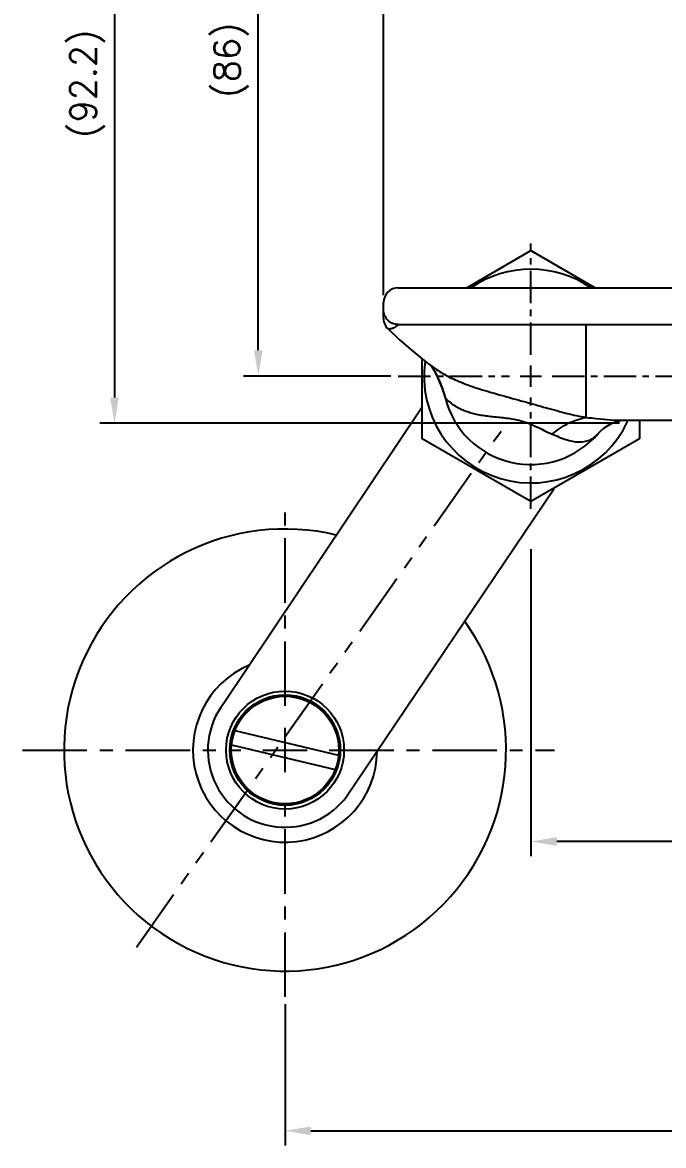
# Model space of a CAD drawing. Extents: x -4009 to -3415, y -5642 to -5222.
# Drawn here: x -3725 to -3638, y -5543.2 to -5390.8 of the extents above; entities that cross this region are included whole.
import ezdxf

# ---------------------------------------------------------------- set-up
doc = ezdxf.new("R2010")
doc.units = 0
doc.header["$LTSCALE"] = 7
doc.linetypes.add('CENTER', pattern=[2, 1.25, -0.25, 0.25, -0.25])
doc.linetypes.add('PHANTOM', pattern=[2.5, 1.25, -0.25, 0.25, -0.25, 0.25, -0.25])
doc.layers.get('0').update_dxf_attribs({"color": 2, "linetype": 'CONTINUOUS'})
doc.layers.get('Defpoints').update_dxf_attribs({"linetype": 'CONTINUOUS'})
for name, color, linetype in [('08_ALL_FEATURES', 7, 'CONTINUOUS'), ('CL', 1, 'CENTER'), ('D', 2, 'CONTINUOUS'), ('DWG', 7, 'CONTINUOUS'), ('PH', 3, 'PHANTOM')]:
    doc.layers.add(name, color=color, linetype=linetype)
doc.styles.add('DD', font='romans', dxfattribs={"bigfont": 'GHS.shx'})
doc.dimstyles.new('DWJ', dxfattribs={"dimscale": 0, "dimtxt": 3.5, "dimasz": 3.5, "dimexe": 2, "dimexo": 1, "dimgap": 1, "dimtad": 1, "dimdec": 4, "dimdsep": 46, "dimtxsty": 'DD', "dimcen": 3, "dimclrd": 2, "dimclre": 2, "dimclrt": 2, "dimadec": 3, "dimazin": 2, "dimtfac": 1, "dimtdec": 4, "dimtmove": 0, "dimatfit": 3, "dimfxl": 1, "dimtvp": 1, "dimtolj": 1, "dimtzin": 0, "dimlwd": -1, "dimlwe": -1, "dimarcsym": 0})

# ---------------------------------------------------------------- blocks, each defined once
blk = doc.blocks.new('*U0')
at = {"layer": 'CL', "color": 0, "ltscale": 0.5, "transparency": 16777216}
for p, q in [((0, 2.9), (0, 18)), ((-18, 0), (-2.9, 0)), ((2.9, 0), (18, 0)), ((0, -18), (0, -2.9))]:
    blk.add_line(p, q, dxfattribs=at)
at = {"layer": 'CL', "color": 0, "linetype": 'Continuous', "ltscale": 0.5, "transparency": 16777216}
for p, q in [((-1.45, 0), (1.45, 0)), ((0, -1.45), (0, 1.45))]:
    blk.add_line(p, q, dxfattribs=at)
blk = doc.blocks.new('*U1')
at = {"layer": 'CL', "color": 0, "ltscale": 0.5, "transparency": 16777216}
for p, q in [((0, 2.9), (0, 18)), ((-132, 0), (-2.9, 0)), ((2.9, 0), (18, 0)), ((0, -18), (0, -2.9))]:
    blk.add_line(p, q, dxfattribs=at)
at = {"layer": 'CL', "color": 0, "linetype": 'Continuous', "ltscale": 0.5, "transparency": 16777216}
for p, q in [((-1.45, 0), (1.45, 0)), ((0, -1.45), (0, 1.45))]:
    blk.add_line(p, q, dxfattribs=at)
blk = doc.blocks.new('*D7')
at = {"layer": 'Defpoints', "color": 0, "transparency": 16777216}
for p in [(-3506.02, -5456.79), (-3656.02, -5461.29), (-3656.02, -5501.95)]:
    blk.add_point(p, dxfattribs=at)
at = {"layer": 'DWG', "color": 2, "transparency": 16777216}
for p, q in [((-3506.02, -5457.79), (-3506.02, -5503.95)), ((-3656.02, -5462.29), (-3656.02, -5503.95)), ((-3509.52, -5501.95), (-3652.52, -5501.95))]:
    blk.add_line(p, q, dxfattribs=at)
for points in [[(-3652.52, -5501.37), (-3652.52, -5502.54), (-3656.02, -5501.95)], [(-3509.52, -5501.37), (-3509.52, -5502.54), (-3506.02, -5501.95)]]:
    blk.add_solid(points, dxfattribs=at)
at = {"layer": 'DWG', "color": 2, "transparency": 16777216, "insert": (-3581.02, -5499.2), "char_height": 3.5, "attachment_point": 5, "style": 'DD'}
blk.add_mtext('\\A1;150', dxfattribs=at)
blk = doc.blocks.new('*D10')
at = {"layer": 'Defpoints', "color": 0, "transparency": 16777216}
for p in [(-3693.02, -5352.99), (-3597.37, -5352.99), (-3674.02, -5438.78)]:
    blk.add_point(p, dxfattribs=at)
at = {"layer": 'DWG', "color": 2, "transparency": 16777216}
for p, q in [((-3598.37, -5352.99), (-3695.02, -5352.99)), ((-3693.02, -5435.28), (-3693.02, -5356.49)), ((-3675.02, -5438.78), (-3695.02, -5438.78))]:
    blk.add_line(p, q, dxfattribs=at)
for points in [[(-3693.6, -5356.49), (-3692.44, -5356.49), (-3693.02, -5352.99)], [(-3693.6, -5435.28), (-3692.44, -5435.28), (-3693.02, -5438.78)]]:
    blk.add_solid(points, dxfattribs=at)
at = {"layer": 'DWG', "color": 2, "transparency": 16777216, "insert": (-3696.69, -5395.89), "char_height": 3.5, "attachment_point": 5, "rotation": 90, "style": 'DD'}
blk.add_mtext('\\A1;(86)', dxfattribs=at)
blk = doc.blocks.new('*D6')
at = {"layer": 'Defpoints', "color": 0, "transparency": 16777216}
for p in [(-3486.06, -5327.07), (-3676.02, -5428.78), (-3486.06, -5428.39)]:
    blk.add_point(p, dxfattribs=at)
at = {"layer": 'DWG', "color": 2, "transparency": 16777216}
for p, q in [((-3676.02, -5427.78), (-3676.02, -5325.07)), ((-3486.06, -5427.39), (-3486.06, -5325.07)), ((-3672.52, -5327.07), (-3489.56, -5327.07))]:
    blk.add_line(p, q, dxfattribs=at)
for points in [[(-3672.52, -5326.49), (-3672.52, -5327.65), (-3676.02, -5327.07)], [(-3489.56, -5326.49), (-3489.56, -5327.65), (-3486.06, -5327.07)]]:
    blk.add_solid(points, dxfattribs=at)
at = {"layer": 'DWG', "color": 2, "transparency": 16777216, "insert": (-3581.04, -5324.32), "char_height": 3.5, "attachment_point": 5, "style": 'DD'}
blk.add_mtext('\\A1;190', dxfattribs=at)
blk = doc.blocks.new('*U11')
at = {"layer": 'CL', "color": 0, "transparency": 16777216}
for p, q in [((0, 6), (0, 33.5)), ((-35.64, 0), (-6, 0)), ((6, 0), (36.57, 0)), ((0, -33.5), (0, -6))]:
    blk.add_line(p, q, dxfattribs=at)
at = {"layer": 'CL', "color": 0, "linetype": 'Continuous', "transparency": 16777216}
for p, q in [((0, -3), (0, 3)), ((-3, 0), (3, 0))]:
    blk.add_line(p, q, dxfattribs=at)
blk = doc.blocks.new('*D12')
at = {"layer": 'Defpoints', "color": 0, "transparency": 16777216}
for p in [(-3472.65, -5520.11), (-3689.39, -5523.04), (-3472.65, -5541.21)]:
    blk.add_point(p, dxfattribs=at)
at = {"layer": 'DWG', "color": 2, "transparency": 16777216}
for p, q in [((-3472.65, -5521.11), (-3472.65, -5543.21)), ((-3689.39, -5524.04), (-3689.39, -5543.21)), ((-3685.89, -5541.21), (-3476.15, -5541.21))]:
    blk.add_line(p, q, dxfattribs=at)
for points in [[(-3685.89, -5540.63), (-3685.89, -5541.8), (-3689.39, -5541.21)], [(-3476.15, -5540.63), (-3476.15, -5541.8), (-3472.65, -5541.21)]]:
    blk.add_solid(points, dxfattribs=at)
at = {"layer": 'DWG', "color": 2, "transparency": 16777216, "insert": (-3581.02, -5538.46), "char_height": 3.5, "attachment_point": 5, "style": 'DD'}
blk.add_mtext('\\A1;190~220', dxfattribs=at)
blk = doc.blocks.new('*D16')
at = {"layer": 'Defpoints', "color": 0, "transparency": 16777216}
for p in [(-3597.61, -5352.99), (-3712.53, -5445.19), (-3643.01, -5445.19)]:
    blk.add_point(p, dxfattribs=at)
at = {"layer": 'DWG', "color": 2, "transparency": 16777216}
for p, q in [((-3598.61, -5352.99), (-3714.53, -5352.99)), ((-3712.53, -5356.49), (-3712.53, -5441.69)), ((-3644.01, -5445.19), (-3714.53, -5445.19))]:
    blk.add_line(p, q, dxfattribs=at)
for points in [[(-3713.11, -5356.49), (-3711.95, -5356.49), (-3712.53, -5352.99)], [(-3713.11, -5441.69), (-3711.95, -5441.69), (-3712.53, -5445.19)]]:
    blk.add_solid(points, dxfattribs=at)
at = {"layer": 'DWG', "color": 2, "transparency": 16777216, "insert": (-3716.2, -5399.09), "char_height": 3.5, "attachment_point": 5, "rotation": 90, "style": 'DD'}
blk.add_mtext('\\A1;(92.2)', dxfattribs=at)

msp = doc.modelspace()

# ---------------------------------------------------------------- linework, layer by layer
at = {"color": 7, "linetype": 'Continuous'}
for p, q in [((-3664.73266, -5426.78364), (-3656.01727, -5421.75181)), ((-3656.01727, -5421.75181), (-3647.30188, -5426.78364)), ((-3674.01727, -5426.78364), (-3488.01727, -5426.78364)), ((-3676.01727, -5430.9472), (-3676.01727, -5428.78364)), ((-3674.01727, -5431.78364), (-3632.01727, -5431.78364)), ((-3670.76727, -5447.29956), (-3670.76727, -5436.43857)), ((-3669.40543, -5437.5499), (-3669.48112, -5437.43385)), ((-3669.40844, -5437.53761), (-3669.40667, -5437.54033)), ((-3669.23829, -5437.60288), (-3669.23137, -5437.60788)), ((-3667.66325, -5441.67691), (-3667.76238, -5441.29973)), ((-3643.22313, -5444.78364), (-3643.22244, -5444.78364)), ((-3643.22291, -5444.78364), (-3593.51727, -5444.78364)), ((-3641.26727, -5444.78364), (-3641.26727, -5447.29956)), ((-3656.01727, -5455.81547), (-3670.76727, -5447.29956)), ((-3641.26727, -5447.29956), (-3656.01727, -5455.81547)), ((-3646.88441, -5446.56765), (-3646.87416, -5446.55564))]:
    msp.add_line(p, q, dxfattribs=at)
at = {"color": 8, "linetype": 'Continuous', "true_color": 0x787878}
msp.add_line((-3667.60128, -5441.77354), (-3667.48514, -5441.89593), dxfattribs=at)
at = {"color": 7, "linetype": 'Continuous'}
for points in [[(-3676.01727, -5430.94742), (-3676.00426, -5431.17514), (-3675.96461, -5431.40334), (-3675.89823, -5431.62713), (-3675.80697, -5431.84016), (-3675.6927, -5432.03964), (-3675.55531, -5432.22587), (-3675.41185, -5432.381)], [(-3675.41201, -5432.38084), (-3673.89256, -5433.8107), (-3672.06108, -5435.40672), (-3670.22518, -5436.87091), (-3669.22702, -5437.61102)], [(-3669.41825, -5437.52305), (-3669.42625, -5437.51128), (-3669.43497, -5437.49859), (-3669.44423, -5437.48529), (-3669.45421, -5437.47111), (-3669.46422, -5437.45709), (-3669.47413, -5437.44339), (-3669.48405, -5437.42985), (-3669.49365, -5437.41694), (-3669.49983, -5437.40874)], [(-3669.405, -5437.54287), (-3669.40764, -5437.53888), (-3669.41825, -5437.52305)], [(-3667.76238, -5441.29973), (-3667.97886, -5440.58994), (-3668.22381, -5439.91182), (-3668.49306, -5439.26756), (-3668.78246, -5438.65864), (-3669.08794, -5438.08589), (-3669.40543, -5437.5499)], [(-3645.68701, -5445.57231), (-3646.1834, -5445.9106), (-3646.61167, -5446.27819), (-3646.87416, -5446.55564)], [(-3643.22222, -5444.78364), (-3643.30723, -5444.78599), (-3643.45911, -5444.7974), (-3643.68689, -5444.82673), (-3644.02998, -5444.89369), (-3644.52798, -5445.03503), (-3645.11851, -5445.27), (-3645.68701, -5445.57231)]]:
    msp.add_lwpolyline(points, dxfattribs=at)
for centre, radius, start, end in [((-3656.01727, -5438.78364), 14.50183, 55.8672499, 124.1331218), ((-3674.01727, -5428.78364), 2, 90, 180), ((-3656.01727, -5438.78364), 14.50183, 171.9427376, 334.8581438), ((-3656.01727, -5438.78364), 12.00002, 193.9525032, 319.5587847)]:
    msp.add_arc(centre, radius, start, end, dxfattribs=at)
at = {"color": 8, "linetype": 'Continuous', "true_color": 0x787878}
for centre, radius, start, end in [((-3682.00293, -5445.43721), 14.86369, 31.5360425, 32.8026531), ((-3682.00182, -5445.43655), 14.86239, 30.7870096, 31.5360935), ((-3681.97548, -5445.42107), 14.83184, 28.4757426, 30.7877508), ((-3681.96761, -5445.40909), 14.81922, 14.6266053, 28.4495181), ((-3681.84343, -5445.37517), 14.6905, 14.1916333, 14.6208827), ((-3667.35815, -5441.52268), 0.34936, 223.4100987, 225.8999774)]:
    msp.add_arc(centre, radius, start, end, dxfattribs=at)
at = {"color": 7, "linetype": 'Continuous'}
msp.add_open_spline([(-3674.01727, -5431.78364), (-3674.27874, -5431.78364), (-3674.80757, -5431.67727), (-3675.47222, -5431.22424), (-3675.91452, -5430.55287), (-3676.01727, -5430.0242), (-3676.01727, -5429.76264)], degree=3, knots=[0, 0, 0, 0, 0.249987497, 0.4999457, 0.749924342, 1, 1, 1, 1], dxfattribs=at)
at = {"color": 8, "linetype": 'Continuous', "true_color": 0x787878}
for points, knots in [([(-3674.01727, -5431.78364), (-3674.12776, -5431.89391), (-3674.34137, -5432.07267), (-3674.65999, -5432.25424), (-3674.91741, -5432.3464), (-3675.10967, -5432.38464), (-3675.24677, -5432.39155), (-3675.32762, -5432.39107), (-3675.37473, -5432.38392), (-3675.39274, -5432.38642), (-3675.41127, -5432.37538), (-3675.41234, -5432.38056)], [0, 0, 0, 0, 0.29863121, 0.529156401, 0.698097721, 0.819224187, 0.903419738, 0.958582773, 0.976996704, 0.989886736, 1, 1, 1, 1]), ([(-3648.52606, -5444.38316), (-3648.53432, -5443.84993), (-3648.52931, -5442.90494), (-3648.51649, -5441.45875), (-3648.51825, -5439.96134), (-3648.51797, -5438.21584), (-3648.50032, -5435.4623), (-3648.50823, -5433.29308), (-3648.51727, -5431.78364)], [0, 0, 0, 0, 0.126979001, 0.224980076, 0.344363765, 0.48351111, 0.640590637, 1, 1, 1, 1]), ([(-3669.23297, -5437.60665), (-3668.70078, -5437.99063), (-3667.49328, -5438.74248), (-3665.39066, -5439.70502), (-3662.87475, -5440.5728), (-3660.02037, -5441.39238), (-3656.99194, -5442.22143), (-3653.99585, -5443.06341), (-3651.19118, -5443.83747), (-3649.38405, -5444.24349), (-3648.52537, -5444.38292)], [0, 0, 0, 0, 0.089933189, 0.194290884, 0.316233167, 0.454307463, 0.601225009, 0.746533961, 0.880783874, 1, 1, 1, 1]), ([(-3667.66318, -5441.6772), (-3667.65739, -5441.7005), (-3667.64028, -5441.73074), (-3667.61841, -5441.75592), (-3667.61194, -5441.76276)], [0, 0, 0, 0, 0.718260789, 1, 1, 1, 1]), ([(-3667.48514, -5441.89593), (-3667.09643, -5442.30216), (-3665.84749, -5443.21169), (-3663.82075, -5443.91521), (-3661.65569, -5444.24791), (-3659.78206, -5444.39982), (-3657.85559, -5444.65001), (-3656.61572, -5445.06792), (-3656.01731, -5445.31851)], [0, 0, 0, 0, 0.138818697, 0.375551883, 0.521791847, 0.679203776, 0.839819061, 1, 1, 1, 1]), ([(-3653.11842, -5446.65451), (-3652.44302, -5446.08647), (-3651.00367, -5445.1099), (-3649.35191, -5444.53317), (-3648.52554, -5444.38284)], [0, 0, 0, 0, 0.512359889, 1, 1, 1, 1]), ([(-3648.52606, -5444.38316), (-3648.0515, -5444.43688), (-3646.29017, -5444.63564), (-3644.51846, -5444.78368), (-3643.2229, -5444.78364)], [0, 0, 0, 0, 0.269346246, 1, 1, 1, 1]), ([(-3656.01731, -5445.31851), (-3655.76493, -5445.4242), (-3654.79336, -5445.85829), (-3653.84577, -5446.34465), (-3653.11872, -5446.65444)], [0, 0, 0, 0, 0.257181782, 1, 1, 1, 1]), ([(-3653.11873, -5446.65445), (-3652.49211, -5446.92127), (-3651.34788, -5447.43025), (-3649.62083, -5447.82576), (-3648.02628, -5447.57677), (-3647.2056, -5446.9445), (-3646.88441, -5446.56765)], [0, 0, 0, 0, 0.303661379, 0.558198638, 0.779229199, 1, 1, 1, 1])]:
    msp.add_open_spline(points, degree=3, knots=knots, dxfattribs=at)
at = {"layer": '08_ALL_FEATURES', "color": 7, "linetype": 'Continuous'}
for p, q in [((-3697.74936, -5483.2282), (-3670.76727, -5442.95974)), ((-3681.02218, -5495.84829), (-3652.8684, -5454.03364))]:
    msp.add_line(p, q, dxfattribs=at)
for radius, start, end in [(30, 76.5833265, 35.6389547), (12.5, 112.9869029, 359.2319756), (10.4775, 142.6062959, 323.7173624)]:
    msp.add_arc((-3689.38519, -5489.53806), radius, start, end, dxfattribs=at)
at = {"layer": 'D'}
msp.add_circle((-3689.38519, -5489.53806), 8, dxfattribs=at)
at = {"layer": 'DWG'}
for p, q in [((-3696.18505, -5486.88252), (-3682.11985, -5490.24853)), ((-3696.65054, -5488.8276), (-3682.58533, -5492.1936))]:
    msp.add_line(p, q, dxfattribs=at)
for radius in [7.5, 7.3]:
    msp.add_circle((-3689.38519, -5489.53806), radius, dxfattribs=at)
at = {"layer": 'PH'}
msp.add_line((-3709.55305, -5516.2712), (-3659.26493, -5445.11072), dxfattribs=at)

# ---------------------------------------------------------------- block references
at = {"layer": 'CL', "ltscale": 0.5}
for name, p in [('*U0', (-3656.01727, -5438.78364)), ('*U1', (-3506.01727, -5438.78364))]:
    msp.add_blockref(name, p, dxfattribs=at)
at = {"layer": 'CL'}
msp.add_blockref('*U11', (-3689.38519, -5489.53806), dxfattribs=at)

# ---------------------------------------------------------------- dimensions: what is measured, and where the dimension line sits
at = {"layer": 'DWG'}
for base, p1, p2, text, picture, middle in [((-3486.05618, -5327.07033), (-3676.01727, -5428.78364), (-3486.05618, -5428.39106), '190', '*D6', (-3581.03672, -5324.32033)), ((-3472.64934, -5541.21272), (-3689.38519, -5523.03806), (-3472.64934, -5520.11242), '190~220', '*D12', (-3581.01727, -5538.46272))]:
    dim = msp.add_linear_dim(base=base, p1=p1, p2=p2, text=text, dimstyle='DWJ', override={"dimscale": 1}, dxfattribs=at)
    dim.commit()
    dim.dimension.update_dxf_attribs({"geometry": picture, "text_midpoint": middle})
for base, p1, p2, text, picture, middle in [((-3712.52876, -5445.18904), (-3597.61378, -5352.98774), (-3643.00674, -5445.18904), '(92.2)', '*D16', (-3716.19543, -5399.08839)), ((-3693.02015, -5352.98774), (-3674.0191, -5438.78364), (-3597.36635, -5352.98774), '(86)', '*D10', (-3696.68681, -5395.88569))]:
    dim = msp.add_linear_dim(base=base, p1=p1, p2=p2, angle=90, text=text, dimstyle='DWJ', override={"dimscale": 1}, dxfattribs=at)
    dim.commit()
    dim.dimension.update_dxf_attribs({"geometry": picture, "text_midpoint": middle})
dim = msp.add_linear_dim(base=(-3656.01727, -5501.95405), p1=(-3506.01727, -5456.78547), p2=(-3656.01727, -5461.28745), dimstyle='DWJ', override={"dimscale": 1}, dxfattribs=at)
dim.commit()
dim.dimension.update_dxf_attribs({"geometry": '*D7', "text_midpoint": (-3581.01727, -5501.95405), "dimtype": 128})

doc.saveas('drawing.dxf')
